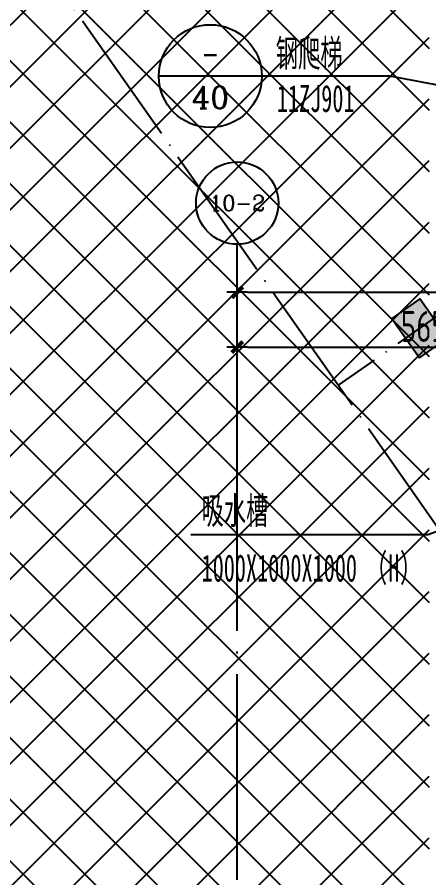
# Model space of a CAD drawing. Header units: millimetres. Extents: x 12325263 to 13848842, y -1463133 to 573208.
# Drawn here: x 12504471 to 12510470, y -1325090 to -1312538 of the extents above; entities that cross this region are included whole.
import ezdxf
from ezdxf.enums import TextEntityAlignment as Align

# ---------------------------------------------------------------- set-up
doc = ezdxf.new("R2010")
doc.units = ezdxf.units.MM
doc.header["$LTSCALE"] = 1000
doc.linetypes.add('DOTE', pattern=[2.42, 2, -0.2, 0.02, -0.2])
doc.linetypes.add('地下室轴网$0$DOTE', pattern=[2.42, 2, -0.2, 0.02, -0.2])
for name, color, linetype in [('A-WALL-PATT', 8, 'Continuous'), ('AXIS', 3, 'Continuous'), ('AXIS_TEXT', 7, 'Continuous'), ('DOTE', 16, 'DOTE'), ('G-合 -3F地下室墙柱$0$COLUMN', 6, 'Continuous'), ('PUB_HATCH', 8, 'Continuous'), ('PUB_TEXT', 7, 'Continuous'), ('人防墙', 6, 'Continuous'), ('人防平时标注', 42, 'Continuous'), ('人防门编号', 73, 'Continuous'), ('地下室轴网$0$DIM-AXISDOWN', 16, 'Continuous')]:
    doc.layers.add(name, color=color, linetype=linetype)
doc.styles.add('_TCH_AXIS', font='COMPLEX', dxfattribs={"bigfont": 'GBCBIG'})
doc.styles.add('COMPLEX', font='COMPLEX')
doc.styles.add('YQ_DIM', font='SUPEROS.SHX', dxfattribs={"width": 0.8, "bigfont": 'HZDX.SHX'})
doc.styles.add('宋体-标注', font='', dxfattribs={"width": 0.6})
doc.styles.get('宋体-标注').set_extended_font_data('SimSun')
doc.dimstyles.new('yq150', dxfattribs={"dimscale": 150, "dimtxt": 3, "dimasz": 1, "dimexe": 1.5, "dimexo": 2, "dimgap": 0.5, "dimtad": 1, "dimdec": 0, "dimdsep": 46, "dimtxsty": 'YQ_DIM', "dimblk": 'adgshgYQTICK', "dimcen": 0, "dimclrd": 256, "dimclre": 256, "dimclrt": 7, "dimadec": 1, "dimazin": 2, "dimtfac": 1, "dimtdec": 0, "dimtix": 1, "dimtmove": 2, "dimatfit": 2, "dimfxl": 1, "dimtolj": 1, "dimtzin": 0, "dimarcsym": 0})

# ---------------------------------------------------------------- blocks, each defined once
blk = doc.blocks.new('asdgafgf20230228-rf3')
at = {"layer": '人防平时标注'}
for p, q in [((-34942, 46940), (-36442, 46940)), ((-33074, 46940), (-34942, 46940)), ((-29357, 46240), (-33074, 46940))]:
    blk.add_line(p, q, dxfattribs=at)
blk.add_circle((-35692, 46940), 750, dxfattribs=at)
at = {"layer": '人防门编号', "linetype": 'Continuous'}
for p, q in [((-27617, 42022), (-32523, 40249)), ((-32523, 40249), (-35977, 40249))]:
    blk.add_line(p, q, dxfattribs=at)
at = {"layer": 'PUB_TEXT', "style": '_TCH_AXIS', "width": 0.777778}
blk.add_text('-', height=392, dxfattribs=at).set_placement((-35822, 47079), (-35561, 47079), align=Align.FIT)
at = {"layer": 'PUB_TEXT', "style": '_TCH_AXIS'}
blk.add_text('40', height=326.1, dxfattribs=at).set_placement((-35963, 46465), (-35420, 46465), align=Align.FIT)
at = {"layer": 'PUB_TEXT', "linetype": 'Continuous', "style": '宋体-标注', "width": 0.6}
for s, height, p in [('吸水槽', 396.5, (-35819, 40407)), ('1000X1000X1000', 396.52, (-35819, 39567)), ('（', 397, (-33438, 39567)), ('H', 397, (-33097, 39567)), ('）', 397, (-32927, 39567))]:
    blk.add_text(s, height=height, dxfattribs=at).set_placement(p)
at = {"layer": '人防平时标注', "style": '宋体-标注', "width": 0.6}
for s, p in [('钢爬梯', (-34737, 47077, 0)), ('11ZJ901', (-34722, 46416, 0))]:
    blk.add_text(s, height=396.5, dxfattribs=at).set_placement(p)
blk = doc.blocks.new('asdgg_AXISO')
blk.add_circle((0, 0), 0.5)
at = {"layer": 'AXIS_TEXT', "style": 'COMPLEX'}
blk.add_attdef('A', text='', height=0.56, dxfattribs=at).set_placement((-0.25, -0.28), (0.25, -0.28), align=Align.FIT)
blk = doc.blocks.new('adgshgYQTICK')
blk.add_line((-1, 0), (1, 0))
at = {"const_width": 0.4}
blk.add_lwpolyline([(0.53, 0.53), (-0.53, -0.53)], dxfattribs=at)
blk = doc.blocks.new('*D1287')
at = {"layer": 'AXIS', "lineweight": -2, "transparency": 16777216}
for p, q in [((144711, 113378), (144153, 116555)), ((104746, 109407), (144045, 116307)), ((105117, 106426), (104559, 109603))]:
    blk.add_line(p, q, dxfattribs=at)
at = {"layer": 'Defpoints', "color": 0, "transparency": 16777216}
for p in [(144192, 116333), (144763, 113083, 0), (105169, 106131, 0)]:
    blk.add_point(p, dxfattribs=at)
at = {"layer": 'AXIS', "lineweight": -2, "transparency": 16777216, "xscale": 150, "yscale": 150, "zscale": 150}
for p, rotation in [((144192, 116333), 9.958750733870078), ((104598, 109381), 189.9587507338701)]:
    blk.add_blockref('adgshgYQTICK', p, dxfattribs=dict(at, rotation=rotation))
at = {"layer": 'AXIS', "color": 7, "transparency": 16777216, "insert": (124343, 113153), "char_height": 450, "attachment_point": 5, "rotation": 9.9588, "style": 'YQ_DIM'}
blk.add_mtext('\\A1;40200', dxfattribs=at)
blk = doc.blocks.new('*D1288')
at = {"layer": 'AXIS', "lineweight": -2, "transparency": 16777216}
for p, q in [((110682, 107403), (110262, 109792)), ((104884, 108619), (110154, 109544)), ((105117, 106426), (104698, 108815))]:
    blk.add_line(p, q, dxfattribs=at)
at = {"layer": 'Defpoints', "color": 0, "transparency": 16777216}
for p in [(110301, 109570), (110734, 107108, 0), (105169, 106131, 0)]:
    blk.add_point(p, dxfattribs=at)
at = {"layer": 'AXIS', "lineweight": -2, "transparency": 16777216, "xscale": 150, "yscale": 150, "zscale": 150}
for p, rotation in [((110301, 109570), 9.958750731434844), ((104736, 108593), 189.9587507314348)]:
    blk.add_blockref('adgshgYQTICK', p, dxfattribs=dict(at, rotation=rotation))
at = {"layer": 'AXIS', "color": 7, "transparency": 16777216, "insert": (107467, 109377), "char_height": 450, "attachment_point": 5, "rotation": 9.9588, "style": 'YQ_DIM'}
blk.add_mtext('\\A1;5650', dxfattribs=at)
blk = doc.blocks.new('_FZH')
blk.add_lwpolyline([(-0.5, -0.5), (0.5, -0.5), (0.5, 0.5), (-0.5, 0.5)], close=True)
at = {"layer": 'PUB_HATCH'}
blk.add_solid([(-0.5, -0.5), (0.5, -0.5), (-0.5, 0.5), (0.5, 0.5)], dxfattribs=at)
blk = doc.blocks.new('asdggG-合 -3F地下室墙柱')
at = {"layer": 'G-合 -3F地下室墙柱$0$COLUMN', "color": 2, "xscale": 500.0000009680522, "yscale": 699.9999999054215, "zscale": 699.9999999054215, "rotation": 45.00000010625281}
blk.add_blockref('_FZH', (711550342, 2542247861), dxfattribs=at)
blk = doc.blocks.new('asdfds')
at = {"layer": '地下室轴网$0$DIM-AXISDOWN', "linetype": '地下室轴网$0$DOTE'}
for p, q in [((711580571.1, 2542278090), (711549317, 2542246835.9)), ((711539594.2, 2542256558.6), (711566570.4, 2542229582.5))]:
    blk.add_line(p, q, dxfattribs=at)
blk = doc.blocks.new('A$C29311F2C')
at = {"layer": 'AXIS'}
blk.add_line((105168.8, 106130.7, 0), (104477, 110070.5, 0), dxfattribs=at)
at = {"layer": 'DOTE', "linetype": 'DOTE', "ltscale": 1.5}
blk.add_line((112358.1, 65185.6, 0), (105168.8, 106130.7, 0), dxfattribs=at)
at = {"layer": 'AXIS'}
ref = blk.add_blockref('asdgg_AXISO', (104373.2, 110661.4, 0), dxfattribs=dict(at, xscale=1200.000000000001, yscale=1200.000000000001, zscale=1200.000000000001, rotation=9.95875073357416))
ref.add_attrib('A', '10-2', dxfattribs={"layer": 'AXIS_TEXT', "height": 226.49, "rotation": 9.95875, "style": '_TCH_AXIS'}).set_placement((103994.5, 110479.9, 0), (104791.2, 110619.8, 0), align=Align.FIT)
for p2, distance, picture, middle in [((144763.1, 113082.9), 3300, '*D1287', (124343.3, 113152.6, 0)), ((110733.6, 107107.8, 0), 2500, '*D1288', (107467, 109377.1, 0))]:
    dim = blk.add_aligned_dim(p1=(105168.8, 106130.7, 0), p2=p2, distance=distance, dimstyle='yq150', dxfattribs=at)
    dim.commit()
    dim.dimension.update_dxf_attribs({"geometry": picture, "text_midpoint": middle})

msp = doc.modelspace()

# ---------------------------------------------------------------- hatches: boundary and pattern name
at = {"layer": 'A-WALL-PATT'}
h = msp.add_hatch(dxfattribs=at)
h.set_pattern_fill('ANSI37', color=252, scale=400)
h.set_pattern_definition([(45, (0, 0), (-449.012806, 449.012806), []), (135, (0, 0), (-449.012806, -449.012806), [])])
h.paths.add_polyline_path([(12504241.6, -1283958), (12637591.6, -1283958), (12637591.6, -1405608), (12504241.6, -1405608)])
h.paths.add_polyline_path([(12536667.4, -1284257.5), (12508912.2, -1303721.7), (12510476.6, -1305952.6), (12510476.6, -1360683.5), (12523697, -1360697.5), (12523657.2, -1398386.8), (12613949.5, -1398386.7), (12628138.6, -1317575.9), (12611264, -1314613), (12574996.8, -1314613), (12574997.8, -1307236.8), (12568296.8, -1307236.8), (12568296.8, -1310085.9), (12554779.2, -1310084.1)], flags=16)

# ---------------------------------------------------------------- block references
for name, p, rotation in [('asdfds', (-1127972875.8, -2382204748.6), 350.0412492541633), ('asdggG-合 -3F地下室墙柱', (-1127969968.4, -2382206141), 350.0413192028868), ('A$C29311F2C', (12385739.2, -1406192.9), 350.0412492537989)]:
    msp.add_blockref(name, p, dxfattribs=dict(rotation=rotation))
at = {"layer": '人防墙'}
msp.add_blockref('asdgafgf20230228-rf3', (12542976.8, -1360336.8), dxfattribs=at)

doc.saveas('drawing.dxf')
